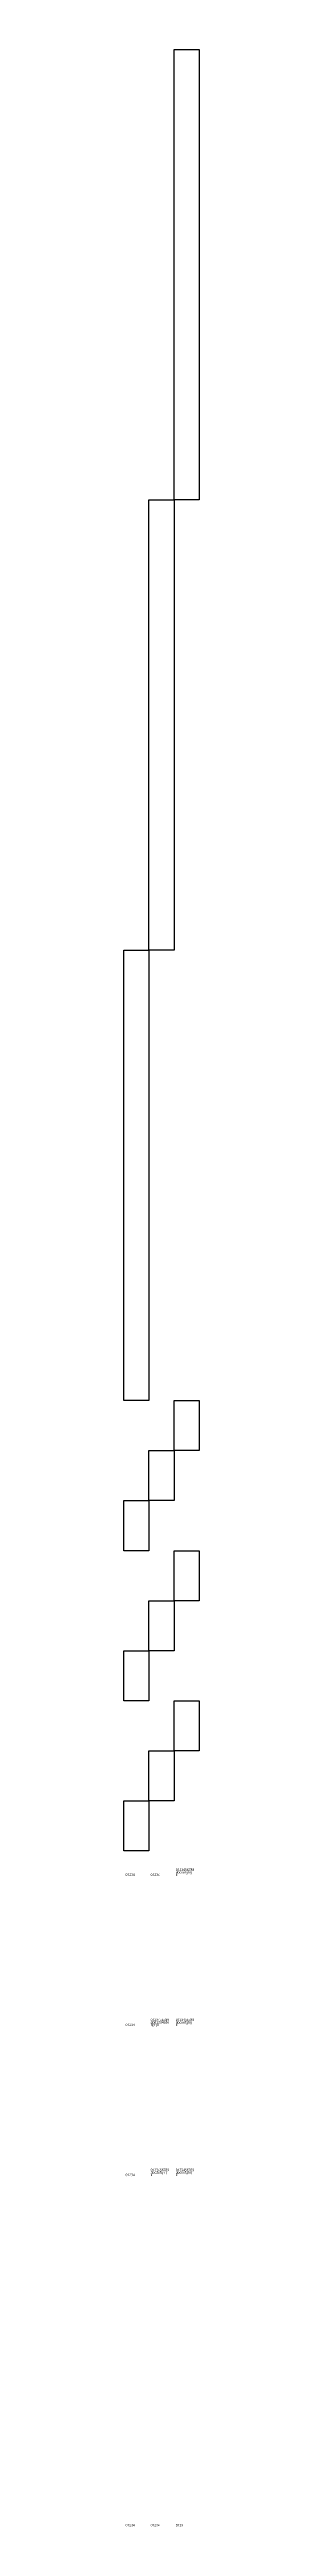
# Model space of a CAD drawing. Extents: x 0 to 45, y -405 to 1080.
import ezdxf

# ---------------------------------------------------------------- set-up
doc = ezdxf.new("R2010")
doc.units = 0
doc.styles.add('微软雅黑 Light', font='')
doc.styles.get('微软雅黑 Light').set_extended_font_data('微软雅黑 Light')

msp = doc.modelspace()

# ---------------------------------------------------------------- linework, layer by layer
for p, q in [((30, 1080), (45, 1080)), ((30, 810), (30, 1080)), ((45, 1080), (45, 810)), ((15, 810), (30, 810)), ((15, 540), (15, 810)), ((30, 810), (30, 540)), ((45, 810), (30, 810)), ((0, 540), (15, 540)), ((0, 270), (0, 540)), ((15, 540), (15, 270)), ((30, 540), (15, 540)), ((15, 270), (0, 270)), ((30, 270), (45, 270)), ((30, 240), (30, 270)), ((45, 270), (45, 240)), ((15, 240), (30, 240)), ((15, 210), (15, 240)), ((30, 240), (30, 210)), ((45, 240), (30, 240)), ((0, 210), (15, 210)), ((0, 180), (0, 210)), ((15, 210), (15, 180)), ((30, 210), (15, 210)), ((15, 180), (0, 180)), ((30, 180), (45, 180)), ((30, 150), (30, 180)), ((45, 180), (45, 150)), ((15, 150), (30, 150)), ((15, 120), (15, 150)), ((30, 150), (30, 120)), ((45, 150), (30, 150)), ((0, 120), (15, 120)), ((0, 90), (0, 120)), ((15, 120), (15, 90)), ((30, 120), (15, 120)), ((15, 90), (0, 90)), ((30, 90), (45, 90)), ((30, 60), (30, 90)), ((45, 90), (45, 60)), ((15, 60), (30, 60)), ((15, 30), (15, 60)), ((30, 60), (30, 30)), ((45, 60), (30, 60)), ((0, 30), (15, 30)), ((0, 0), (0, 30)), ((15, 30), (15, 0)), ((30, 30), (15, 30)), ((15, 0), (0, 0))]:
    msp.add_line(p, q)

# ---------------------------------------------------------------- texts
at = {"style": '微软雅黑 Light', "width": 0.8}
for s, p in [('01234', (1, -15)), ('01234', (16, -15)), ('0123456789', (31, -12)), ('abcdefghij', (31, -13.5)), ('k', (31, -15)), ('01234', (1, -105)), ('fghijk', (16, -105)), ('0123456789', (16, -102)), ('ab01234cde', (16, -103.5)), ('0123456789', (31, -102)), ('abcdefghij', (31, -103.5)), ('k', (31, -105)), ('0123456789', (16, -192)), ('abcdefghij', (16, -193.5)), ('0123456789', (31, -192)), ('abcdefghij', (31, -193.5)), ('01234', (1, -195)), ('k', (16, -195)), ('k', (31, -195)), ('01234', (1, -405)), ('01234', (16, -405)), ('0123', (31, -405))]:
    msp.add_text(s, height=1.5, dxfattribs=at).set_placement(p)

doc.saveas('drawing.dxf')
